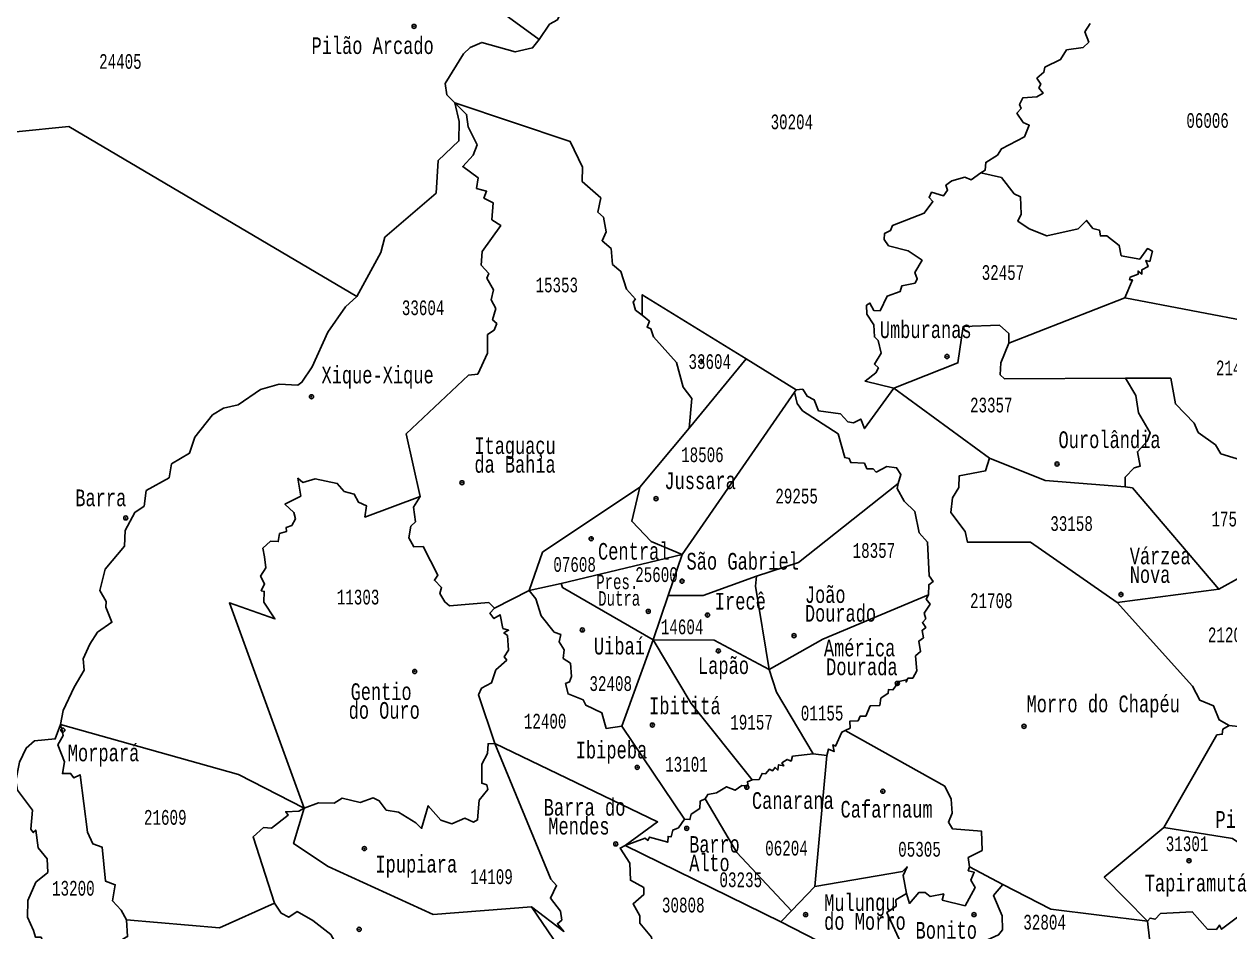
# Model space of a CAD drawing. Header units: millimetres. Extents: x 9851 to 10267, y 23387 to 23778.
# Drawn here: x 10157.09 to 10183.74, y 23604.75 to 23624.81 of the extents above; entities that cross this region are included whole.
import ezdxf
from ezdxf.enums import TextEntityAlignment as Align

# ---------------------------------------------------------------- set-up
doc = ezdxf.new("R2010")
doc.units = ezdxf.units.MM
doc.layers.add('3', color=7, linetype='Continuous')
doc.styles.add('MONOTXT', font='MONOTXT', dxfattribs={"height": 0.2})

# ---------------------------------------------------------------- blocks, each defined once
blk = doc.blocks.new('SEDE')
at = {"layer": '3', "color": 7, "linetype": 'Continuous'}
blk.add_circle((0, 0), 0.00451, dxfattribs=at)

msp = doc.modelspace()

# ---------------------------------------------------------------- linework, layer by layer
at = {"color": 7, "linetype": 'Continuous'}
for p, q in [((10181.419, 23618.764), (10178.856, 23617.764)), ((10185.207, 23618.04), (10181.419, 23618.764)), ((10171.788, 23615.885), (10173.049, 23617.415)), ((10173.049, 23617.415), (10174.155, 23616.732)), ((10176.314, 23616.769), (10178.424, 23615.222)), ((10174.12, 23616.676), (10171.632, 23613.094)), ((10174.155, 23616.732), (10174.12, 23616.676)), ((10170.699, 23614.577), (10171.788, 23615.885)), ((10171.632, 23613.094), (10168.96, 23612.446)), ((10171.324, 23612.187), (10171.632, 23613.094)), ((10168.253, 23612.295), (10167.487, 23611.905)), ((10168.253, 23612.295), (10168.96, 23612.446)), ((10183.498, 23612.324), (10181.253, 23612.026)), ((10171.324, 23612.187), (10170.994, 23611.207)), ((10170.303, 23609.293), (10170.994, 23611.207)), ((10170.303, 23609.293), (10171.687, 23607.24)), ((10174.83, 23608.651), (10174.532, 23608.681)), ((10174.567, 23605.749), (10174.83, 23608.651)), ((10182.282, 23607.056), (10183.799, 23606.812)), ((10170.371, 23606.658), (10173.819, 23604.969)), ((10177.987, 23606.187), (10178.726, 23605.8)), ((10174.052, 23605.217), (10174.567, 23605.749)), ((10173.819, 23604.969), (10174.052, 23605.217)), ((10173.819, 23604.969), (10176.308, 23603.695)), ((10182.078, 23603.601), (10181.921, 23604.984))]:
    msp.add_line(p, q, dxfattribs=at)
for points in [[(10168.47, 23624.474), (10168.699, 23624.811), (10168.88, 23624.912), (10169.175, 23625.581), (10169.437, 23625.826), (10169.726, 23626.152), (10169.849, 23626.525), (10169.988, 23626.705), (10169.94, 23627.463), (10170.311, 23628.063), (10170.67, 23628.14), (10170.945, 23628.066), (10171.164, 23627.916), (10171.722, 23627.809)], [(10168.47, 23624.474), (10164.491, 23627.386), (10163.052, 23627.418)], [(10180.65, 23624.826), (10180.537, 23624.644), (10180.62, 23624.418), (10180.501, 23624.3), (10180.13, 23624.243), (10180, 23624.032), (10179.653, 23623.863), (10179.631, 23623.751), (10179.477, 23623.616), (10179.561, 23623.483), (10179.518, 23623.402), (10179.616, 23623.289), (10179.476, 23623.21), (10179.165, 23623.185), (10179.093, 23623.04), (10179.125, 23622.95), (10179.035, 23622.845), (10179.174, 23622.642), (10179.305, 23622.579), (10179.199, 23622.323), (10178.69, 23622.058), (10178.603, 23621.919), (10178.346, 23621.758), (10178.33, 23621.585), (10178.238, 23621.524)], [(10168.47, 23624.474), (10168.328, 23624.288), (10167.946, 23624.198), (10167.205, 23624.409), (10166.952, 23624.294), (10166.802, 23624.157), (10166.397, 23623.502), (10166.434, 23623.253), (10166.612, 23623.072)], [(10166.612, 23623.072), (10166.704, 23622.659), (10166.699, 23622.232), (10166.244, 23621.798), (10166.198, 23621.08), (10165.062, 23620.101), (10164.973, 23619.765), (10164.445, 23618.795)], [(10166.612, 23623.072), (10166.869, 23622.816), (10166.902, 23622.541), (10167.1, 23622.143), (10167.014, 23621.919), (10166.785, 23621.664), (10167.123, 23621.419), (10167.092, 23621.181), (10167.311, 23621.121), (10167.252, 23620.97), (10167.455, 23620.867), (10167.425, 23620.49), (10167.623, 23620.361), (10167.211, 23619.791), (10167.194, 23619.486), (10167.36, 23619.301), (10167.32, 23619.199), (10167.463, 23618.943), (10167.411, 23618.717), (10167.515, 23618.528), (10167.445, 23618.278), (10167.535, 23618.195), (10167.482, 23618.049), (10167.332, 23617.953), (10167.33, 23617.54), (10167.117, 23617.078), (10166.912, 23617.058), (10165.534, 23615.754), (10165.844, 23614.371)], [(10166.612, 23623.072), (10169.16, 23622.219), (10169.429, 23621.655), (10169.425, 23621.335), (10169.839, 23620.973), (10169.767, 23620.659), (10169.898, 23620.543), (10169.957, 23620.224), (10169.863, 23620.024), (10170.066, 23619.853), (10170.094, 23619.503), (10170.277, 23619.346), (10170.401, 23618.955), (10170.601, 23618.734), (10170.549, 23618.676), (10170.603, 23618.493), (10170.752, 23618.383)], [(10164.445, 23618.795), (10158.08, 23622.554), (10156.908, 23622.436)], [(10176.314, 23616.769), (10175.678, 23616.922), (10175.912, 23617.103), (10175.971, 23617.215), (10175.885, 23617.3), (10176.033, 23617.539), (10175.968, 23617.819), (10175.885, 23617.899), (10175.871, 23618.168), (10175.717, 23618.406), (10175.709, 23618.6), (10175.786, 23618.646), (10175.874, 23618.481), (10176.008, 23618.477), (10176.167, 23618.802), (10176.451, 23618.902), (10176.491, 23619.032), (10176.782, 23619.085), (10176.83, 23619.187), (10176.778, 23619.323), (10176.937, 23619.593), (10176.63, 23619.801), (10176.197, 23619.912), (10176.096, 23620.053), (10176.106, 23620.184), (10176.241, 23620.251), (10176.285, 23620.366), (10176.985, 23620.634), (10177.178, 23620.891), (10177.094, 23620.981), (10177.147, 23621.096), (10177.409, 23621.016), (10177.502, 23621.145), (10177.466, 23621.252), (10177.598, 23621.347), (10177.883, 23621.432), (10178.02, 23621.374), (10178.238, 23621.524)], [(10178.238, 23621.524), (10178.69, 23621.421), (10178.975, 23621.059), (10179.113, 23620.995), (10179.131, 23620.616), (10179.055, 23620.457), (10179.302, 23620.288), (10179.696, 23620.133), (10180.384, 23620.29), (10180.575, 23620.474), (10180.712, 23620.295), (10180.86, 23620.259), (10180.879, 23620.133), (10181.02, 23620.136), (10181.295, 23619.922), (10181.341, 23619.695), (10181.749, 23619.619), (10181.917, 23619.853), (10182.027, 23619.793), (10181.973, 23619.57), (10181.884, 23619.592), (10181.938, 23619.458), (10181.795, 23619.386), (10181.797, 23619.288), (10181.713, 23619.354), (10181.713, 23619.285), (10181.535, 23619.22), (10181.524, 23619.162), (10181.588, 23619.16), (10181.419, 23618.764)], [(10164.445, 23618.795), (10164.19, 23618.568), (10163.799, 23618.006), (10163.457, 23617.24), (10163.228, 23616.898), (10163.14, 23616.836), (10162.724, 23616.856), (10162.311, 23616.741), (10161.819, 23616.401), (10161.493, 23616.322), (10161.251, 23616.177), (10160.863, 23615.684), (10160.748, 23615.329), (10160.344, 23615.094), (10160.295, 23614.788), (10159.788, 23614.505), (10159.742, 23614.16), (10159.536, 23614.022), (10159.321, 23613.622), (10159.305, 23613.278), (10158.878, 23612.767), (10158.763, 23612.293), (10158.905, 23612.054), (10158.894, 23611.924), (10159.031, 23611.594), (10158.708, 23611.371), (10158.545, 23611.105), (10158.398, 23610.786), (10158.417, 23610.536), (10158.195, 23610.155), (10157.954, 23609.642), (10157.895, 23609.336)], [(10173.049, 23617.415), (10170.752, 23618.832), (10170.752, 23618.383)], [(10171.788, 23615.885), (10171.851, 23616.539), (10171.656, 23616.79), (10171.507, 23617.334), (10170.998, 23617.904), (10170.944, 23618.081), (10170.858, 23618.112), (10170.911, 23618.246), (10170.752, 23618.383)], [(10178.856, 23617.764), (10178.853, 23617.974), (10178.647, 23618.156), (10177.849, 23618.132), (10177.728, 23617.326), (10176.314, 23616.769)], [(10181.436, 23616.99), (10178.76, 23616.974), (10178.66, 23617.065), (10178.676, 23617.325), (10178.856, 23617.764)], [(10176.314, 23616.769), (10175.662, 23615.874), (10175.58, 23616.084), (10175.424, 23616.003), (10175.297, 23616.023), (10175.132, 23616.199), (10174.649, 23616.267), (10174.555, 23616.512), (10174.395, 23616.59), (10174.298, 23616.745), (10174.155, 23616.732)], [(10181.436, 23616.99), (10181.662, 23616.608), (10181.72, 23616.221), (10181.979, 23615.779), (10181.911, 23615.593), (10181.698, 23615.362), (10181.756, 23615.042), (10181.623, 23615.004), (10181.428, 23614.798), (10181.427, 23614.586)], [(10181.436, 23616.99), (10182.434, 23616.988), (10182.538, 23616.42), (10182.951, 23615.992), (10183.037, 23615.789), (10183.421, 23615.514), (10183.542, 23615.318), (10184.869, 23614.912), (10186.289, 23614.139)], [(10174.12, 23616.676), (10174.175, 23616.427), (10174.295, 23616.269), (10175.079, 23615.755), (10175.228, 23615.231), (10175.326, 23615.215), (10175.36, 23615.121), (10175.663, 23615.108), (10175.717, 23614.985), (10175.857, 23614.984), (10175.924, 23614.914), (10176.162, 23615.034), (10176.373, 23615.007), (10176.47, 23614.856), (10176.406, 23614.661)], [(10181.253, 23612.026), (10179.332, 23613.362), (10177.939, 23613.364), (10177.891, 23613.598), (10177.574, 23614.02), (10177.613, 23614.346), (10177.752, 23614.573), (10177.757, 23614.828), (10178.342, 23614.941), (10178.424, 23615.222)], [(10178.424, 23615.222), (10179.659, 23614.725), (10181.427, 23614.586)], [(10165.844, 23614.371), (10164.623, 23613.916), (10164.66, 23614.163), (10164.477, 23614.25), (10164.386, 23614.422), (10164.167, 23614.48), (10164.012, 23614.66), (10163.522, 23614.763), (10163.247, 23614.683), (10163.142, 23614.777), (10163.205, 23614.383), (10162.853, 23614.203), (10163.051, 23614.018), (10163.091, 23613.878), (10163.004, 23613.731), (10162.882, 23613.69), (10162.887, 23613.598), (10162.737, 23613.554), (10162.708, 23613.377), (10162.537, 23613.387), (10162.367, 23613.232), (10162.4, 23613.036), (10162.43, 23612.794), (10162.317, 23612.608), (10162.403, 23612.441), (10162.329, 23612.291), (10162.398, 23612.275), (10162.389, 23612.036), (10162.632, 23611.666), (10161.627, 23612.022), (10163.278, 23607.487)], [(10176.406, 23614.661), (10174.205, 23612.913), (10173.28, 23612.611)], [(10176.406, 23614.661), (10176.389, 23614.549), (10176.539, 23614.27), (10176.778, 23614.038), (10176.876, 23613.568), (10177.06, 23613.364), (10177.093, 23612.617), (10177.185, 23612.495), (10177.086, 23612.423), (10177.081, 23612.201)], [(10165.844, 23614.371), (10165.699, 23614.135), (10165.737, 23613.811), (10165.638, 23613.717), (10165.596, 23613.46), (10165.705, 23613.259), (10165.906, 23613.27), (10166.236, 23612.635), (10166.159, 23612.523), (10166.317, 23612.36), (10166.276, 23612.227), (10166.391, 23612.044), (10166.495, 23611.958), (10167.362, 23612.028), (10167.487, 23611.905)], [(10170.699, 23614.577), (10168.545, 23613.14), (10168.253, 23612.295)], [(10170.699, 23614.577), (10170.521, 23613.827), (10170.952, 23613.378), (10171.632, 23613.094)], [(10181.427, 23614.586), (10181.585, 23614.567), (10183.498, 23612.324)], [(10173.28, 23612.611), (10172.102, 23612.181), (10171.324, 23612.187)], [(10173.558, 23610.55), (10173.254, 23612.393), (10173.28, 23612.611)], [(10183.498, 23612.324), (10183.977, 23612.587), (10184.924, 23611.716), (10185.38, 23611.553), (10185.822, 23611.146), (10185.926, 23610.943), (10186.155, 23610.932), (10186.324, 23611.2), (10186.827, 23610.969)], [(10168.253, 23612.295), (10168.397, 23612.111), (10168.519, 23611.737), (10168.807, 23611.377), (10168.95, 23611.322), (10168.918, 23611.161), (10169.029, 23610.982), (10169.002, 23610.795), (10169.165, 23610.686), (10169.185, 23610.394), (10169.146, 23610.274), (10169.058, 23610.238), (10169.111, 23610.009), (10169.446, 23609.876), (10169.508, 23609.759), (10169.859, 23609.594), (10169.955, 23609.245), (10170.303, 23609.293)], [(10170.994, 23611.207), (10168.989, 23612.359), (10168.96, 23612.446)], [(10177.081, 23612.201), (10174.745, 23611.217), (10173.558, 23610.55)], [(10177.081, 23612.201), (10177.03, 23612.102), (10177.115, 23611.991), (10176.985, 23611.796), (10177.017, 23611.667), (10176.945, 23611.584), (10177.019, 23611.475), (10176.938, 23611.411), (10176.966, 23611.252), (10176.868, 23611.175), (10176.906, 23610.943), (10176.795, 23610.85), (10176.818, 23610.517), (10176.73, 23610.357), (10176.625, 23610.357), (10176.585, 23610.272), (10176.583, 23610.319), (10176.429, 23610.285), (10176.294, 23610.096), (10176.193, 23610.104), (10176.191, 23610.023), (10176.024, 23609.913), (10176.002, 23609.755), (10175.788, 23609.745), (10175.695, 23609.519), (10175.568, 23609.516), (10175.522, 23609.416), (10175.344, 23609.408), (10175.347, 23609.253), (10175.241, 23609.204)], [(10181.253, 23612.026), (10182.917, 23610.178), (10183.08, 23609.869), (10183.379, 23609.747), (10183.501, 23609.435), (10183.724, 23609.311)], [(10167.487, 23611.905), (10167.384, 23611.796), (10167.473, 23611.674), (10167.609, 23611.76), (10167.672, 23611.458), (10167.797, 23611.415), (10167.694, 23611.359), (10167.773, 23611.299), (10167.796, 23610.976), (10167.698, 23610.827), (10167.758, 23610.758), (10167.519, 23610.539), (10167.417, 23610.251), (10167.197, 23610.134), (10167.134, 23609.991), (10167.491, 23608.912)], [(10170.994, 23611.207), (10172.342, 23611.2), (10173.558, 23610.55)], [(10170.994, 23611.207), (10171.834, 23609.795), (10173.183, 23608.107)], [(10173.558, 23610.55), (10173.723, 23610.049), (10174.532, 23608.681)], [(10157.895, 23609.336), (10157.779, 23609.015), (10157.318, 23608.974), (10157.138, 23608.813), (10156.99, 23608.501), (10156.905, 23608.09), (10156.942, 23607.885), (10157.278, 23607.437), (10157.24, 23607.019), (10157.292, 23606.943), (10157.347, 23607), (10157.398, 23606.609), (10157.6, 23606.366), (10157.613, 23606.062), (10157.348, 23605.845), (10157.172, 23605.442), (10157.167, 23605.078), (10157.298, 23604.778), (10157.34, 23604.635), (10157.463, 23604.633), (10157.536, 23604.459)], [(10159.353, 23605.018), (10159.235, 23605.231), (10159.045, 23605.436), (10159.105, 23605.792), (10158.889, 23605.869), (10158.813, 23606.625), (10158.609, 23606.693), (10158.489, 23606.956), (10158.328, 23608.221), (10158.188, 23608.152), (10158.117, 23608.251), (10157.935, 23608.248), (10157.984, 23608.506), (10157.835, 23608.885), (10157.95, 23609.091), (10157.895, 23609.336)], [(10163.278, 23607.487), (10161.83, 23608.226), (10157.895, 23609.336)], [(10182.282, 23607.056), (10183.456, 23609.103), (10183.571, 23609.117), (10183.587, 23609.23), (10183.724, 23609.311)], [(10186.202, 23608.691), (10186.073, 23608.757), (10185.854, 23608.648), (10185.839, 23608.486), (10185.524, 23608.489), (10185.465, 23608.698), (10185.531, 23608.755), (10185.463, 23608.864), (10185.549, 23608.995), (10185.507, 23609.044), (10185.185, 23609.012), (10184.774, 23609.275), (10184.706, 23609.134), (10184.488, 23609.221), (10184.09, 23609.167), (10183.998, 23609.278), (10183.724, 23609.311)], [(10174.83, 23608.651), (10174.87, 23608.789), (10174.993, 23608.735), (10174.962, 23608.883), (10175.024, 23608.857), (10175.163, 23609.166), (10175.241, 23609.204)], [(10175.241, 23609.204), (10177.441, 23607.967), (10177.579, 23607.684), (10177.605, 23607.375), (10177.52, 23607.174), (10177.607, 23607.027), (10178.254, 23606.972), (10178.263, 23606.551), (10177.953, 23606.393), (10177.987, 23606.187)], [(10167.491, 23608.912), (10167.343, 23608.907), (10167.332, 23608.689), (10167.208, 23608.456), (10167.203, 23608.036), (10167.315, 23607.997), (10167.339, 23607.893), (10167.148, 23607.664), (10167.112, 23607.224), (10167.025, 23607.176), (10166.83, 23607.263), (10166.544, 23607.14), (10166.302, 23607.218), (10166.023, 23607.538), (10165.875, 23607.037), (10165.751, 23607.16), (10165.365, 23607.394), (10165.095, 23607.44), (10164.94, 23607.647), (10164.807, 23607.709), (10164.515, 23607.612), (10164.117, 23607.706), (10163.946, 23607.593), (10163.599, 23607.603), (10163.278, 23607.487)], [(10167.491, 23608.912), (10171.092, 23607.179), (10170.371, 23606.658)], [(10167.491, 23608.912), (10168.729, 23605.917), (10168.858, 23605.772), (10168.723, 23605.491), (10168.947, 23605.207), (10168.977, 23605.011), (10168.877, 23604.928), (10169.021, 23604.758), (10168.304, 23605.303)], [(10174.532, 23608.681), (10174.075, 23608.631), (10174.042, 23608.523), (10173.953, 23608.562), (10173.84, 23608.483), (10173.88, 23608.418), (10173.767, 23608.442), (10173.752, 23608.325), (10173.689, 23608.384), (10173.63, 23608.306), (10173.564, 23608.344), (10173.475, 23608.239), (10173.401, 23608.252), (10173.336, 23608.115), (10173.183, 23608.107)], [(10172.146, 23607.69), (10172.199, 23607.788), (10172.393, 23607.819), (10172.616, 23607.958), (10172.804, 23607.879), (10172.954, 23607.984), (10173.094, 23607.973), (10173.078, 23608.066), (10173.183, 23608.107)], [(10162.621, 23605.381), (10162.151, 23606.848), (10162.382, 23607.057), (10162.56, 23607.042), (10162.926, 23607.33), (10162.871, 23607.406), (10163.165, 23607.415), (10163.278, 23607.487)], [(10163.278, 23607.487), (10163.045, 23606.7), (10163.81, 23606.192), (10166.128, 23605.133), (10168.304, 23605.303)], [(10171.687, 23607.24), (10171.804, 23607.231), (10171.834, 23607.353), (10172.024, 23607.479), (10172.033, 23607.639), (10172.146, 23607.69)], [(10172.146, 23607.69), (10172.845, 23606.504), (10174.052, 23605.217)], [(10170.371, 23606.658), (10170.82, 23606.823), (10170.877, 23606.772), (10170.913, 23606.845), (10171.315, 23606.729), (10171.322, 23606.86), (10171.39, 23606.848), (10171.425, 23606.999), (10171.55, 23607.052), (10171.687, 23607.24)], [(10181.921, 23604.984), (10180.965, 23605.957), (10182.282, 23607.056)], [(10170.371, 23606.658), (10170.264, 23606.602), (10170.477, 23606.27), (10170.49, 23605.892), (10170.79, 23605.728), (10170.784, 23605.572), (10170.551, 23605.371), (10170.696, 23605.103), (10170.7, 23604.94), (10170.957, 23604.629), (10170.984, 23604.434), (10171.117, 23604.236)], [(10183.799, 23606.812), (10184.625, 23606.257), (10184.762, 23605.948), (10184.919, 23605.835), (10183.559, 23604.807), (10183.513, 23604.899), (10183.443, 23604.799), (10183.249, 23604.807), (10182.91, 23605.194), (10182.207, 23605.155), (10182.088, 23605.029), (10181.978, 23605.054), (10181.921, 23604.984)], [(10174.567, 23605.749), (10176.501, 23606.086), (10176.605, 23606.188), (10176.519, 23605.993), (10176.596, 23605.596)], [(10176.596, 23605.596), (10176.663, 23605.379), (10176.864, 23605.619), (10177.004, 23605.619), (10177.115, 23605.528), (10177.415, 23605.59), (10177.385, 23605.448), (10177.888, 23605.326), (10178.11, 23605.733), (10178.015, 23605.891), (10178.09, 23606.067), (10177.958, 23606.102), (10177.987, 23606.187)], [(10177.2, 23603.104), (10177.034, 23603.619), (10177.07, 23603.954), (10176.774, 23604.046), (10176.648, 23604.376), (10176.513, 23604.408), (10176.159, 23605.178), (10176.362, 23605.316), (10176.358, 23605.455), (10176.596, 23605.596)], [(10178.465, 23603.415), (10178.502, 23603.56), (10178.388, 23603.648), (10178.575, 23603.951), (10178.466, 23604.006), (10178.45, 23604.392), (10178.279, 23604.42), (10178.233, 23604.507), (10178.628, 23604.687), (10178.712, 23604.795), (10178.705, 23605.107), (10178.518, 23605.552), (10178.726, 23605.8)], [(10178.726, 23605.8), (10179.785, 23605.251), (10181.921, 23604.984)], [(10162.621, 23605.381), (10161.409, 23604.838), (10159.353, 23605.018)], [(10162.621, 23605.381), (10162.772, 23605.164), (10162.941, 23605.073), (10163.125, 23605.198), (10163.473, 23605.001), (10163.868, 23604.692), (10164.053, 23604.358), (10164.034, 23604.206), (10164.179, 23604.081), (10164.494, 23604.02), (10164.58, 23603.741), (10164.549, 23603.477), (10164.661, 23603.257), (10164.611, 23603.132), (10164.898, 23603.044), (10165.017, 23603.084), (10165.067, 23602.949), (10164.973, 23602.806), (10165.148, 23602.218), (10166.987, 23602.446), (10167.13, 23601.842), (10167.348, 23601.409), (10167.458, 23600.977), (10167.627, 23600.723)], [(10168.304, 23605.303), (10169.871, 23602.997), (10169.774, 23602.825), (10169.867, 23602.52), (10169.387, 23602.098)], [(10159.353, 23605.018), (10159.376, 23604.647), (10159.277, 23604.596), (10159.27, 23604.407), (10159.42, 23604.306), (10159.43, 23604.146), (10160.853, 23602.641)]]:
    msp.add_lwpolyline(points, dxfattribs=at)
for p in [(10165.708, 23624.763), (10172.055, 23617.357), (10177.488, 23617.466), (10163.441, 23616.577), (10179.922, 23615.091), (10166.766, 23614.677), (10171.058, 23614.324), (10159.335, 23613.899), (10169.624, 23613.438), (10171.633, 23612.502), (10181.333, 23612.207), (10170.885, 23611.832), (10172.194, 23611.752), (10169.427, 23611.424), (10174.108, 23611.296), (10172.433, 23610.96), (10165.724, 23610.505), (10176.391, 23610.241), (10170.977, 23609.321), (10157.944, 23609.207), (10179.191, 23609.293), (10170.641, 23608.385), (10173.063, 23607.946), (10176.069, 23607.857), (10171.735, 23607.036), (10170.166, 23606.693), (10164.61, 23606.591), (10182.838, 23606.321), (10174.363, 23605.132), (10178.085, 23605.132), (10164.494, 23604.805)]:
    msp.add_point(p, dxfattribs=at)

# ---------------------------------------------------------------- block references
for p, xscale, yscale, zscale, rotation in [((10165.708, 23624.763), 9.999984006216105, 9.999984006216105, 10, 1.181496911536636), ((10172.055, 23617.357), 9.999985507735083, 9.999985507735083, 10, 1.316532232293577), ((10177.488, 23617.466), 10.00002201542619, 10.00002201542619, 10, 1.359761485867748), ((10163.441, 23616.577), 10, 10, 10, 1.249011669121092), ((10179.922, 23615.091), 10, 10, 10, 1.409404858825805), ((10166.766, 23614.677), 10, 10, 10, 1.299182259807945), ((10171.058, 23614.324), 10, 10, 10, 1.342150994766373), ((10159.335, 23613.899), 10, 10, 10, 1.234601811796569), ((10169.624, 23613.438), 9.99998303660921, 9.99998303660921, 10, 1.338950211102785), ((10171.633, 23612.502), 10, 10, 10, 1.367769697796311), ((10181.333, 23612.207), 9.999977825363565, 9.999977825363565, 10, 1.457981552400435), ((10170.885, 23611.832), 10, 10, 10, 1.368036426232758), ((10172.194, 23611.752), 10.00001912764984, 10.00001912764984, 10, 1.38137920409253), ((10169.427, 23611.424), 10.0000164930343, 10.0000164930343, 10, 1.358427840137397), ((10174.108, 23611.296), 10.00002336688573, 10.00002336688573, 10, 1.404330552271271), ((10172.433, 23610.96), 10.00001878330671, 10.00001878330671, 10, 1.392321429847118), ((10165.724, 23610.505), 10, 10, 10, 1.331208751039096), ((10176.391, 23610.241), 9.999981507767817, 9.999981507767817, 10, 1.437697343517064), ((10170.977, 23609.321), 9.999986958404516, 9.999986958404516, 10, 1.395795354539037), ((10179.191, 23609.293), 9.999999999999998, 9.999999999999998, 9.999999999999998, 1.475058302094059), ((10157.944, 23609.207), 10, 10, 10, 1.260487363773227), ((10170.641, 23608.385), 10.00001538356822, 10.00001538356822, 10, 1.402463483081101), ((10173.063, 23607.946), 10, 10, 10, 1.431556073436827), ((10176.069, 23607.857), 10, 10, 10, 1.462249047214144), ((10171.735, 23607.036), 10.00001993863424, 10.00001993863424, 10, 1.425148106045063), ((10164.61, 23606.591), 10, 10, 10, 1.356560733641835), ((10170.166, 23606.693), 10.00002263754213, 10.00002263754213, 10, 1.41500605015819), ((10182.838, 23606.321), 10, 10, 10, 1.545519460448509), ((10174.363, 23605.132), 10, 10, 10, 1.475325018166188), ((10178.085, 23605.132), 10, 10, 10, 1.513226227876086), ((10164.494, 23604.805), 9.999978855036096, 9.999978855036096, 10, 1.371777005329407)]:
    msp.add_blockref('SEDE', p, dxfattribs=dict(at, xscale=xscale, yscale=yscale, zscale=zscale, rotation=rotation))

# ---------------------------------------------------------------- texts
at = {"color": 7, "linetype": 'Continuous', "style": 'MONOTXT'}
for s, height, rotation, width, p in [('Pil%%227o Arcado', 0.36828, 0, 0.705876, (10166.143, 23624.522)), ('Lap%%227o', 0.3699, 360, 0.705886, (10173.112, 23610.819)), ('Gentio ', 0.3676, 359.9948, 0.705881, (10165.879, 23610.243)), ('do Ouro', 0.3676, 359.9948, 0.705881, (10165.836, 23609.829)), ('Piritiba', 0.3704, 0, 0.705882, (10185.232, 23607.419)), ('Bonito', 0.3707, 360, 0.705885, (10178.151, 23604.969))]:
    msp.add_text(s, height=height, rotation=rotation, dxfattribs=dict(at, width=width)).set_placement(p, align=Align.TOP_RIGHT)
for s, height, rotation, width, p in [('24405', 0.325, 0, 0.666758, (10159.217, 23623.988)), ('30204', 0.3251, 360, 0.666764, (10174.059, 23622.653)), ('06006', 0.3251, 360, 0.666758, (10183.248, 23622.683)), ('32457', 0.3254, 360, 0.666755, (10178.725, 23619.323)), ('15353', 0.3255, 0, 0.666761, (10168.863, 23619.048)), ('33604', 0.3255, 360, 0.666758, (10165.908, 23618.544)), ('21401', 0.3256, 360, 0.666758, (10183.902, 23617.215)), ('18506', 0.3259, 360, 0.66676, (10172.082, 23615.295)), ('29255', 0.326, 360, 0.66676, (10174.164, 23614.382)), ('33158', 0.326, 0, 0.666758, (10180.242, 23613.774)), ('18357', 0.3261, 360, 0.66676, (10175.873, 23613.179)), ('11303', 0.3262, 360, 0.666755, (10164.471, 23612.149)), ('14604', 0.3263, 0, 0.666766, (10171.633, 23611.491)), ('21203', 0.3263, 0, 0.666757, (10183.725, 23611.314)), ('12400', 0.3265, 0, 0.666763, (10168.605, 23609.406)), ('01155', 0.3265, 360, 0.666757, (10174.728, 23609.585)), ('19157', 0.3265, 360, 0.666757, (10173.169, 23609.383)), ('13101', 0.3266, 0, 0.666757, (10171.729, 23608.454)), ('21609', 0.3268, 360, 0.666763, (10160.209, 23607.28)), ('06204', 0.3268, 0, 0.666763, (10173.941, 23606.6)), ('05305', 0.3268, 360, 0.666757, (10176.881, 23606.575)), ('14109', 0.3269, 360, 0.666757, (10167.42, 23605.969)), ('13200', 0.327, 0, 0.666766, (10158.177, 23605.713)), ('03235', 0.3269, 360, 0.666763, (10172.93, 23605.901)), ('30808', 0.327, 0, 0.666757, (10171.659, 23605.342)), ('32804', 0.327, 360, 0.666763, (10179.646, 23604.963))]:
    msp.add_text(s, height=height, rotation=rotation, dxfattribs=dict(at, width=width)).set_placement(p, align=Align.MIDDLE)
at = {"color": 7, "linetype": 'Continuous', "style": 'MONOTXT', "width": 0.705879}
msp.add_text('Umburanas', height=0.369, dxfattribs=at).set_placement((10178.032, 23617.875), align=Align.RIGHT)
at = {"color": 7, "linetype": 'Continuous', "style": 'MONOTXT'}
for s, height, width, p in [('33604', 0.3256, 0.666763, (10172.244, 23617.354)), ('23357', 0.3257, 0.666758, (10178.467, 23616.394)), ('17508', 0.326, 0.666755, (10183.804, 23613.873)), ('07608', 0.3261, 0.666763, (10169.257, 23612.87)), ('25600', 0.3262, 0.666755, (10171.067, 23612.646)), ('21708', 0.3262, 0.666757, (10178.468, 23612.069)), ('32408', 0.3264, 0.66676, (10170.055, 23610.237)), ('31301', 0.3268, 0.666757, (10182.795, 23606.697))]:
    msp.add_text(s, height=height, dxfattribs=dict(at, width=width)).set_placement(p, align=Align.MIDDLE)
for s, height, width, p in [('Xique-Xique', 0.36916, 0.705882, (10163.662, 23616.873)), ('Ibitit%%225 ', 0.37008, 0.705885, (10170.903, 23609.561)), ('Ibipeba', 0.3702, 0.705883, (10169.28, 23608.583)), ('Canarana', 0.3704, 0.705878, (10173.176, 23607.467))]:
    msp.add_text(s, height=height, dxfattribs=dict(at, width=width)).set_placement(p)
for s, height, rotation, width, p in [('Ourol%%226ndia', 0.36933, 360, 0.705881, (10179.953, 23615.443)), ('Itagua%%231u ', 0.36734, 359.9947, 0.705885, (10167.043, 23615.312)), ('da Bahia', 0.3673, 359.9947, 0.705885, (10167.043, 23614.899)), ('Jussara', 0.3695, 360, 0.705884, (10171.241, 23614.536)), ('S%%227o Gabriel', 0.36967, 0, 0.705881, (10171.73, 23612.756)), ('V%%225rzea ', 0.36688, 359.9983, 0.705881, (10181.529, 23612.874)), ('Nova', 0.3669, 359.9983, 0.705881, (10181.529, 23612.462)), ('Irec%%234', 0.3698, 360, 0.705881, (10172.356, 23611.873)), ('Jo%%227o ', 0.3675, 359.9944, 0.70588, (10174.348, 23612.02)), ('Dourado', 0.3675, 359.9944, 0.70588, (10174.348, 23611.607)), ('Morro do Chap%%233u', 0.37007, 0, 0.705881, (10179.245, 23609.604))]:
    msp.add_text(s, height=height, rotation=rotation, dxfattribs=dict(at, width=width)).set_placement(p)
for s, height, rotation, width, p in [('Barra', 0.3695, 360, 0.705878, (10159.348, 23614.158)), ('Pres. ', 0.322, 0.0583, 0.666759, (10170.85, 23612.326)), ('Dutra', 0.322, 0.0583, 0.666759, (10170.707, 23611.959)), ('Am%%233rica ', 0.36958, 359.9922, 0.705881, (10176.573, 23610.839)), ('Dourada', 0.3696, 359.9922, 0.705881, (10176.397, 23610.423)), ('Barra do ', 0.37, 359.9928, 0.705879, (10170.607, 23607.318)), ('Mendes', 0.37, 359.9928, 0.705879, (10170.03, 23606.902))]:
    msp.add_text(s, height=height, rotation=rotation, dxfattribs=dict(at, width=width)).set_placement(p, align=Align.RIGHT)
for s, height, width, p in [('Central', 0.3696, 0.705883, (10169.774, 23613.346)), ('Uiba%%237', 0.3699, 0.705885, (10169.683, 23611.251)), ('Ipupiara', 0.3705, 0.705885, (10164.852, 23606.432))]:
    msp.add_text(s, height=height, dxfattribs=dict(at, width=width)).set_placement(p, align=Align.TOP_LEFT)
for s, height, rotation, width, p in [('Morpar%%225 ', 0.37018, 0, 0.705877, (10158.053, 23608.89)), ('Barro ', 0.365, 0.0624, 0.705881, (10171.791, 23606.866)), ('Alto', 0.365, 0.0624, 0.705881, (10171.791, 23606.455))]:
    msp.add_text(s, height=height, rotation=rotation, dxfattribs=dict(at, width=width)).set_placement(p, align=Align.TOP_LEFT)
at = {"color": 7, "linetype": 'Continuous', "style": 'MONOTXT', "width": 0.705883}
msp.add_text('Cafarnaum', height=0.3703, dxfattribs=at).set_placement((10176.153, 23607.646), align=Align.TOP_CENTER)
at = {"color": 7, "linetype": 'Continuous', "style": 'MONOTXT', "width": 0.70588}
msp.add_text('Tapiramut%%225 ', height=0.37055, rotation=360, dxfattribs=at).set_placement((10183.102, 23606.013), align=Align.TOP_CENTER)
at = {"color": 7, "linetype": 'Continuous', "style": 'MONOTXT', "width": 0.705882}
for s, p in [('Mulungu ', (10174.772, 23605.396)), ('do Morro', (10174.772, 23604.981))]:
    msp.add_text(s, height=0.3692, rotation=359.9897, dxfattribs=at).set_placement(p, align=Align.MIDDLE_LEFT)

doc.saveas('drawing.dxf')
